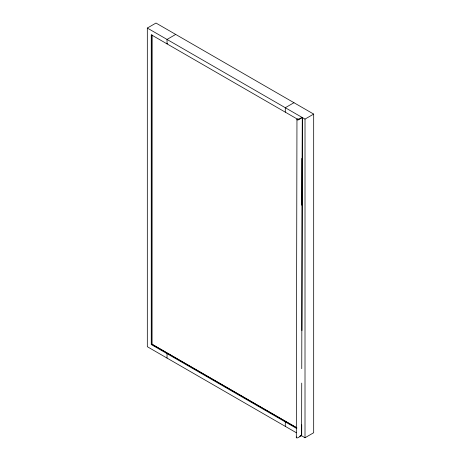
<?xml version="1.0" encoding="UTF-8"?>
<svg xmlns="http://www.w3.org/2000/svg" width="461" height="461" viewBox="0 0 461 461"><rect width="100%" height="100%" fill="white"/><g stroke="black" fill="none" stroke-linecap="round" stroke-linejoin="round"><path stroke-width="0.69" d="M301.725 424.817L301.701 435.61L297.714 437.841L296.792 437.915A0.87 0.507 0.2 0 1 296.308 437.627L296.959 119.261A0.985 0.57 0.2 0 1 297.478 118.967L298.192 118.961A0.87 0.507 0.2 0 1 298.676 119.255L301.903 117.405L302.358 117.664M301.725 205.168L301.817 158.411M301.621 435.605L301.725 383.091M301.753 368.708L302.283 117.647L298.348 119.889L297.426 119.964A0.87 0.507 0.2 0 1 296.936 119.67L296.884 119.537M301.932 330.595L302.335 117.659M296.25 437.489L296.331 437.212A0.985 0.57 0.2 0 1 296.636 436.993M297.426 119.163L151.26 34.777L151.26 344.534L151.928 344.148L296.901 427.848M296.417 427.67L151.836 344.2L151.928 35.082M299.656 436.285L301.264 435.351L301.701 435.61M296.383 432.764L147.318 346.701L147.318 28.058L155.991 23.05L313.682 114.092L313.682 432.735L305.009 437.743L300.693 435.253M175.704 34.431L167.032 39.439L167.032 43.881L167.66 43.507M293.968 102.711L285.296 107.718L285.296 112.161M147.318 28.058L305.009 119.099L313.682 114.092M285.296 421.93L285.993 421.561L285.296 421.919L285.296 426.362M167.66 353.287L167.032 353.65L167.032 358.082M151.26 344.534L296.821 428.569M305.009 119.099L305.009 437.743M151.894 34.915L151.894 344.165"/></g></svg>
